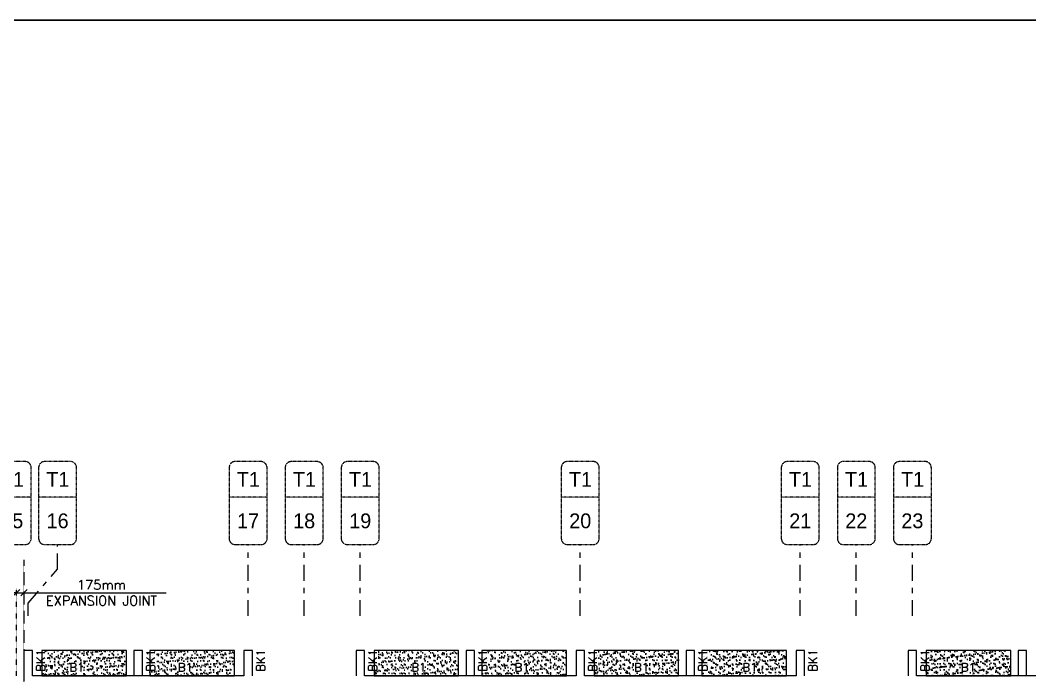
# Model space of a CAD drawing. Header units: millimetres. Extents: x 1078357 to 2594950, y -5122486 to -4636555.
# Drawn here: x 1628096 to 1651958, y -4652496 to -4636994 of the extents above; entities that cross this region are included whole.
import ezdxf
from ezdxf.enums import TextEntityAlignment as Align

# ---------------------------------------------------------------- set-up
doc = ezdxf.new("R2010")
doc.units = ezdxf.units.MM
doc.header["$PDMODE"] = 35
for name, pattern in [('CONTINOUS', [0]), ('DGN STYLE 7', [8.34, 3.75, -1.67, 1.25, -1.67]), ('DOT', [0.25, 0, -0.25]), ('HIDDEN', [0.375, 0.25, -0.125]), ('New Retail block$0$CONTINOUS', [0])]:
    doc.linetypes.add(name, pattern=pattern)
doc.layers.get('0').update_dxf_attribs({"lineweight": 0})
doc.layers.get('Defpoints').update_dxf_attribs({"lineweight": 0})
for name, color, linetype, lineweight in [('Boundary', 40, 'Continuous', 30), ('GRID LINE', 8, 'Continuous', 0), ('GRID NO', 8, 'DGN STYLE 7', 13), ('HATCH', 8, 'Continuous', 30)]:
    doc.layers.add(name, color=color, linetype=linetype, lineweight=lineweight)
for name, color, linetype in [('EXPANSION JOINT', 10, 'HIDDEN'), ('EXPANTION JOINT', 240, 'Continuous'), ('S-BEAM', 3, 'HIDDEN'), ('S-BEAM NO.', 6, 'Continuous'), ('S-SLAB-PROJECTION', 54, 'New Retail block$0$CONTINOUS')]:
    doc.layers.add(name, color=color, linetype=linetype)
doc.styles.add('Roman', font='romans')
doc.styles.add('ROMANS', font='romans.shx', dxfattribs={"width": 0.85})
doc.styles.get("Standard").update_dxf_attribs({"font": 'Adani Regular.ttf', "height": 500})
doc.dimstyles.new('HARESH', dxfattribs={"dimtxt": 150, "dimasz": 75, "dimexe": 0, "dimexo": 0, "dimgap": 25, "dimtad": 1, "dimdec": 0, "dimdsep": 46, "dimtxsty": 'Roman', "dimblk": 'OBLIQUE', "dimcen": 225, "dimdle": 25, "dimclrd": 2, "dimclre": 2, "dimclrt": 7, "dimadec": 8, "dimazin": 1, "dimtfac": 1, "dimtdec": 0, "dimtmove": 0, "dimatfit": 0, "dimfxl": 1, "dimlwd": -1, "dimlwe": -1, "dimarcsym": 0})

# ---------------------------------------------------------------- blocks, each defined once
blk = doc.blocks.new('_Oblique')
at = {"color": 0, "linetype": 'ByBlock', "lineweight": -2}
blk.add_line((-0.5, -0.5), (0.5, 0.5), dxfattribs=at)
blk = doc.blocks.new('*D1549')
at = {"layer": 'Defpoints', "color": 0, "linetype": 'CONTINOUS', "ltscale": 0.5, "transparency": 16777216}
for p in [(1628184, -4650482, 3), (1628184, -4650533), (1628009, -4652496, 0)]:
    blk.add_point(p, dxfattribs=at)
at = {"layer": 'EXPANTION JOINT', "color": 2, "linetype": 'DOT', "ltscale": 0.5, "transparency": 16777216}
for p, q in [((1628009, -4652496), (1628009, -4650433)), ((1628184, -4650482), (1628184, -4650633))]:
    blk.add_line(p, q, dxfattribs=at)
at = {"layer": 'EXPANTION JOINT', "color": 2, "linetype": 'CONTINOUS', "ltscale": 0.5, "transparency": 16777216}
for p, q in [((1628009, -4650533), (1627859, -4650533)), ((1628009, -4650533), (1628184, -4650533)), ((1628184, -4650533), (1631548, -4650533))]:
    blk.add_line(p, q, dxfattribs=at)
at = {"layer": 'EXPANTION JOINT', "color": 2, "linetype": 'CONTINOUS', "ltscale": 0.5, "transparency": 16777216, "xscale": 150, "yscale": 150, "zscale": 150}
blk.add_blockref('_Oblique', (1628009, -4650533), dxfattribs=at)
at = {"layer": 'EXPANTION JOINT', "color": 2, "linetype": 'CONTINOUS', "ltscale": 0.5, "transparency": 16777216, "xscale": 150, "yscale": 150, "zscale": 150, "rotation": 180}
blk.add_blockref('_Oblique', (1628184, -4650533), dxfattribs=at)
at = {"layer": 'EXPANTION JOINT', "color": 7, "linetype": 'CONTINOUS', "ltscale": 0.5, "transparency": 16777216, "char_height": 225, "attachment_point": 5, "style": 'Roman'}
for s, insert in [('175mm', (1630016, -4650345)), ('EXPANSION JOINT ', (1630016, -4650720))]:
    blk.add_mtext(s, dxfattribs=dict(at, insert=insert))
blk = doc.blocks.new('*D1550')
at = {"layer": 'Defpoints', "color": 0, "linetype": 'CONTINOUS', "ltscale": 0.5, "transparency": 16777216}
for p in [(1628184, -4650482, 3), (1628184, -4650533), (1628009, -4652496, 0)]:
    blk.add_point(p, dxfattribs=at)
at = {"layer": 'EXPANTION JOINT', "color": 2, "linetype": 'DOT', "ltscale": 0.5, "transparency": 16777216}
for p, q in [((1628009, -4652496), (1628009, -4650433)), ((1628184, -4650482), (1628184, -4650633))]:
    blk.add_line(p, q, dxfattribs=at)
at = {"layer": 'EXPANTION JOINT', "color": 2, "linetype": 'CONTINOUS', "ltscale": 0.5, "transparency": 16777216}
for p, q in [((1628009, -4650533), (1627859, -4650533)), ((1628009, -4650533), (1628184, -4650533)), ((1628184, -4650533), (1631548, -4650533))]:
    blk.add_line(p, q, dxfattribs=at)
at = {"layer": 'EXPANTION JOINT', "color": 2, "linetype": 'CONTINOUS', "ltscale": 0.5, "transparency": 16777216, "xscale": 150, "yscale": 150, "zscale": 150}
blk.add_blockref('_Oblique', (1628009, -4650533), dxfattribs=at)
at = {"layer": 'EXPANTION JOINT', "color": 2, "linetype": 'CONTINOUS', "ltscale": 0.5, "transparency": 16777216, "xscale": 150, "yscale": 150, "zscale": 150, "rotation": 180}
blk.add_blockref('_Oblique', (1628184, -4650533), dxfattribs=at)
at = {"layer": 'EXPANTION JOINT', "color": 7, "linetype": 'CONTINOUS', "ltscale": 0.5, "transparency": 16777216, "char_height": 225, "attachment_point": 5, "style": 'Roman'}
for s, insert in [('175mm', (1630016, -4650345)), ('EXPANSION JOINT ', (1630016, -4650720))]:
    blk.add_mtext(s, dxfattribs=dict(at, insert=insert))
blk = doc.blocks.new('Tower grid nomenclature-ex')
at = {"layer": 'GRID NO'}
blk.add_lwpolyline([(-1250, -600), (1750, -600, 0.414214), (2000, -350), (2000, 750, 0.414214), (1750, 1000), (-1250, 1000, 0.414214), (-1500, 750), (-1500, -350, 0.414214)], format="xyb", close=True, dxfattribs=at)
blk.add_lwpolyline([(0, 1000), (0, -600)], dxfattribs=at)
at = {"layer": 'GRID NO', "flags": 8}
for p in [(-1235, 400), (1788, 400)]:
    blk.add_attdef('GRID', text='', height=625, dxfattribs=at).set_placement(p, align=Align.MIDDLE_CENTER)

msp = doc.modelspace()

# ---------------------------------------------------------------- hatches: boundary and pattern name
at = {"layer": 'HATCH'}
h = msp.add_hatch(dxfattribs=at)
h.set_pattern_fill('AR-SAND', color=8, scale=3, angle=179.97015)
h.set_pattern_definition([(37.4701541, (-1288450.03, 9335074.12), (-4.7236114, 146.8264517), [0, -115.824, 0, -129.54, 0, -123.825]), (7.4701541, (-1288450.03, 9335074.12), (134.9689868, 214.9772528), [0, -62.484, 0, -104.394, 0, -40.005]), (327.4701541, (-1288543.75, 9335074.16), (237.2979035, 0.3075449), [0, -38.1, 0, -137.16, 0, -179.07]), (317.4701541, (-1288543.75, 9335074.16), (229.1017424, 66.759465), [0, -19.05, 0, -89.916, 0, -102.87])])
h.paths.add_polyline_path([(1630608.5, -4651896.1), (1628608.5, -4651896.1), (1628608.5, -4652496.1), (1630608.5, -4652496.1)])
h = msp.add_hatch(dxfattribs=at)
h.set_pattern_fill('AR-SAND', color=8, scale=3, angle=179.97015)
h.set_pattern_definition([(37.4701541, (-1291000.03, 9335074.12), (-4.7236114, 146.8264517), [0, -115.824, 0, -129.54, 0, -123.825]), (7.4701541, (-1291000.03, 9335074.12), (134.9689868, 214.9772528), [0, -62.484, 0, -104.394, 0, -40.005]), (327.4701541, (-1291093.75, 9335074.16), (237.2979035, 0.3075449), [0, -38.1, 0, -137.16, 0, -179.07]), (317.4701541, (-1291093.75, 9335074.16), (229.1017424, 66.759465), [0, -19.05, 0, -89.916, 0, -102.87])])
h.paths.add_polyline_path([(1633158.5, -4651896.1), (1631158.5, -4651896.1), (1631158.5, -4652496.1), (1633158.5, -4652496.1)])
h = msp.add_hatch(dxfattribs=at)
h.set_pattern_fill('AR-SAND', color=8, scale=3, angle=179.97015)
h.set_pattern_definition([(37.4701541, (-1296300.03, 9335074.12), (-4.7236114, 146.8264517), [0, -115.824, 0, -129.54, 0, -123.825]), (7.4701541, (-1296300.03, 9335074.12), (134.9689868, 214.9772528), [0, -62.484, 0, -104.394, 0, -40.005]), (327.4701541, (-1296393.75, 9335074.16), (237.2979035, 0.3075449), [0, -38.1, 0, -137.16, 0, -179.07]), (317.4701541, (-1296393.75, 9335074.16), (229.1017424, 66.759465), [0, -19.05, 0, -89.916, 0, -102.87])])
h.paths.add_polyline_path([(1638458.5, -4651896.1), (1636458.5, -4651896.1), (1636458.5, -4652496.1), (1638458.5, -4652496.1)])
h = msp.add_hatch(dxfattribs=at)
h.set_pattern_fill('AR-SAND', color=8, scale=3, angle=179.97015)
h.set_pattern_definition([(37.4701541, (-1298850.03, 9335074.12), (-4.7236114, 146.8264517), [0, -115.824, 0, -129.54, 0, -123.825]), (7.4701541, (-1298850.03, 9335074.12), (134.9689868, 214.9772528), [0, -62.484, 0, -104.394, 0, -40.005]), (327.4701541, (-1298943.75, 9335074.16), (237.2979035, 0.3075449), [0, -38.1, 0, -137.16, 0, -179.07]), (317.4701541, (-1298943.75, 9335074.16), (229.1017424, 66.759465), [0, -19.05, 0, -89.916, 0, -102.87])])
h.paths.add_polyline_path([(1641008.5, -4651896.1), (1639008.5, -4651896.1), (1639008.5, -4652496.1), (1641008.5, -4652496.1)])
h = msp.add_hatch(dxfattribs=at)
h.set_pattern_fill('AR-SAND', color=8, scale=3, angle=179.97015)
h.set_pattern_definition([(37.4701541, (-1301500.03, 9335074.12), (-4.7236114, 146.8264517), [0, -115.824, 0, -129.54, 0, -123.825]), (7.4701541, (-1301500.03, 9335074.12), (134.9689868, 214.9772528), [0, -62.484, 0, -104.394, 0, -40.005]), (327.4701541, (-1301593.75, 9335074.16), (237.2979035, 0.3075449), [0, -38.1, 0, -137.16, 0, -179.07]), (317.4701541, (-1301593.75, 9335074.16), (229.1017424, 66.759465), [0, -19.05, 0, -89.916, 0, -102.87])])
h.paths.add_polyline_path([(1643658.5, -4651896.1), (1641658.5, -4651896.1), (1641658.5, -4652496.1), (1643658.5, -4652496.1)])
h = msp.add_hatch(dxfattribs=at)
h.set_pattern_fill('AR-SAND', color=8, scale=3, angle=179.97015)
h.set_pattern_definition([(37.4701541, (-1304050.03, 9335074.12), (-4.7236114, 146.8264517), [0, -115.824, 0, -129.54, 0, -123.825]), (7.4701541, (-1304050.03, 9335074.12), (134.9689868, 214.9772528), [0, -62.484, 0, -104.394, 0, -40.005]), (327.4701541, (-1304143.75, 9335074.16), (237.2979035, 0.3075449), [0, -38.1, 0, -137.16, 0, -179.07]), (317.4701541, (-1304143.75, 9335074.16), (229.1017424, 66.759465), [0, -19.05, 0, -89.916, 0, -102.87])])
h.paths.add_polyline_path([(1646208.5, -4651896.1), (1644208.5, -4651896.1), (1644208.5, -4652496.1), (1646208.5, -4652496.1)])
h = msp.add_hatch(dxfattribs=at)
h.set_pattern_fill('AR-SAND', color=8, scale=3, angle=179.97015)
h.set_pattern_definition([(37.4701541, (-1309350.03, 9335074.12), (-4.7236114, 146.8264517), [0, -115.824, 0, -129.54, 0, -123.825]), (7.4701541, (-1309350.03, 9335074.12), (134.9689868, 214.9772528), [0, -62.484, 0, -104.394, 0, -40.005]), (327.4701541, (-1309443.75, 9335074.16), (237.2979035, 0.3075449), [0, -38.1, 0, -137.16, 0, -179.07]), (317.4701541, (-1309443.75, 9335074.16), (229.1017424, 66.759465), [0, -19.05, 0, -89.916, 0, -102.87])])
h.paths.add_polyline_path([(1651508.5, -4651896.1), (1649508.5, -4651896.1), (1649508.5, -4652496.1), (1651508.5, -4652496.1)])

# ---------------------------------------------------------------- linework, layer by layer
at = {"layer": 'Boundary', "ltscale": 700, "elevation": 0}
msp.add_lwpolyline([(1574104.5, -4636994.1), (1679698.7, -4636994.1), (1679698.7, -4682741.1), (1574104.5, -4682741.1)], close=True, dxfattribs=at)
at = {"layer": 'EXPANSION JOINT'}
msp.add_line((1628183.5, -4649756.1, 0), (1628183.5, -4670088.7, 0), dxfattribs=at)
msp.add_line((1628183.5, -4649756.1, 0), (1628183.5, -4670088.7, 0), dxfattribs=at)
at = {"layer": 'GRID LINE', "linetype": 'DGN STYLE 7', "ltscale": 100, "elevation": 0}
for points in [[(1628283, -4651080.4), (1628283, -4650781.6), (1628980.3, -4649976.7), (1628980.3, -4649391.5)], [(1633483, -4651080.4), (1633483, -4649391.5)], [(1634808, -4651080.4), (1634808, -4649391.5)], [(1636133, -4651080.4), (1636133, -4649391.5)], [(1641333, -4651080.4), (1641333, -4649391.5)], [(1646533, -4651080.4), (1646533, -4649391.5)], [(1647858, -4651080.4), (1647858, -4649391.5)], [(1649183, -4651080.4), (1649183, -4649391.5)]]:
    msp.add_lwpolyline(points, dxfattribs=at)
at = {"layer": 'S-BEAM', "linetype": 'CONTINOUS', "ltscale": 700}
for p, q in [((1628383.3, -4651896.1, 0), (1628183.3, -4651896.1, 0)), ((1628183.3, -4651896.1, 0), (1628183.3, -4652496.1, 0)), ((1628383.3, -4652496.1, 0), (1628383.3, -4651896.1, 0)), ((1630983.3, -4651896.1, 0), (1630783.3, -4651896.1, 0)), ((1630783.3, -4651896.1, 0), (1630783.3, -4652496.1)), ((1630983.3, -4652496.1), (1630983.3, -4651896.1, 0)), ((1633583.3, -4651896.1, 0), (1633383.3, -4651896.1, 0)), ((1633383.3, -4651896.1, 0), (1633383.3, -4652496.1, 0)), ((1633583.3, -4652496.1, 0), (1633583.3, -4651896.1, 0)), ((1636233.3, -4651896.1, 0), (1636033.3, -4651896.1, 0)), ((1636033.3, -4651896.1, 0), (1636033.3, -4652496.1, 0)), ((1636233.3, -4652496.1, 0), (1636233.3, -4651896.1, 0)), ((1638833.3, -4651896.1, 0), (1638633.3, -4651896.1, 0)), ((1638633.3, -4651896.1, 0), (1638633.3, -4652496.1)), ((1638833.3, -4652496.1), (1638833.3, -4651896.1, 0)), ((1641433.3, -4651896.1, 0), (1641233.3, -4651896.1, 0)), ((1641233.3, -4651896.1, 0), (1641233.3, -4652496.1, 0)), ((1641433.3, -4652496.1, 0), (1641433.3, -4651896.1, 0)), ((1644033.3, -4651896.1, 0), (1643833.3, -4651896.1, 0)), ((1643833.3, -4651896.1, 0), (1643833.3, -4652496.1)), ((1644033.3, -4652496.1), (1644033.3, -4651896.1, 0)), ((1646633.3, -4651896.1), (1646433.3, -4651896.1)), ((1646433.3, -4651896.1), (1646433.3, -4652496.1, 0)), ((1646633.3, -4652496.1, 0), (1646633.3, -4651896.1)), ((1649283.3, -4651896.1, 0), (1649083.3, -4651896.1, 0)), ((1649083.3, -4651896.1, 0), (1649083.3, -4652496.1, 0)), ((1649283.3, -4652496.1, 0), (1649283.3, -4651896.1, 0)), ((1651883.3, -4651896.1, 0), (1651683.3, -4651896.1, 0)), ((1651683.3, -4651896.1, 0), (1651683.3, -4652496.1)), ((1651883.3, -4652496.1), (1651883.3, -4651896.1, 0)), ((1633383.5, -4652496.1, 0), (1628383.5, -4652496.1, 0)), ((1641233.5, -4652496.1, 0), (1636233.5, -4652496.1, 0)), ((1646433.5, -4652496.1, 0), (1641433.5, -4652496.1, 0)), ((1654283.5, -4652496.1, 0), (1649283.5, -4652496.1, 0))]:
    msp.add_line(p, q, dxfattribs=at)
at = {"layer": 'S-SLAB-PROJECTION', "elevation": 0}
for points in [[(1630608.5, -4651896.1), (1628608.5, -4651896.1), (1628608.5, -4652496.1), (1630608.5, -4652496.1)], [(1633158.5, -4651896.1), (1631158.5, -4651896.1), (1631158.5, -4652496.1), (1633158.5, -4652496.1)], [(1638458.5, -4651896.1), (1636458.5, -4651896.1), (1636458.5, -4652496.1), (1638458.5, -4652496.1)], [(1641008.5, -4651896.1), (1639008.5, -4651896.1), (1639008.5, -4652496.1), (1641008.5, -4652496.1)], [(1643658.5, -4651896.1), (1641658.5, -4651896.1), (1641658.5, -4652496.1), (1643658.5, -4652496.1)], [(1646208.5, -4651896.1), (1644208.5, -4651896.1), (1644208.5, -4652496.1), (1646208.5, -4652496.1)], [(1651508.5, -4651896.1), (1649508.5, -4651896.1), (1649508.5, -4652496.1), (1651508.5, -4652496.1)]]:
    msp.add_lwpolyline(points, close=True, dxfattribs=at)

# ---------------------------------------------------------------- block references
at = {"layer": 'GRID NO'}
ref = msp.add_blockref('Tower grid nomenclature-ex', (1627796, -4648271.5, 0), dxfattribs=dict(at, xscale=0.56, yscale=0.56, zscale=0.56, rotation=270))
ref.add_attrib('GRID', '15', dxfattribs={"height": 350}).set_placement((1627908, -4648831.5, 0), align=Align.MIDDLE_CENTER)
ref.add_attrib('GRID', 'T1', dxfattribs={"height": 350}).set_placement((1627913.9, -4647851.5, 0), align=Align.MIDDLE_CENTER)
ref = msp.add_blockref('Tower grid nomenclature-ex', (1628868.3, -4648271.5, 0), dxfattribs=dict(at, xscale=0.56, yscale=0.56, zscale=0.56, rotation=270))
ref.add_attrib('GRID', '16', dxfattribs={"height": 350}).set_placement((1628980.3, -4648831.5, 0), align=Align.MIDDLE_CENTER)
ref.add_attrib('GRID', 'T1', dxfattribs={"height": 350}).set_placement((1628986.2, -4647851.5, 0), align=Align.MIDDLE_CENTER)
ref = msp.add_blockref('Tower grid nomenclature-ex', (1633371, -4648271.5, 0), dxfattribs=dict(at, xscale=0.56, yscale=0.56, zscale=0.56, rotation=270))
ref.add_attrib('GRID', '17', dxfattribs={"height": 350}).set_placement((1633483, -4648831.5, 0), align=Align.MIDDLE_CENTER)
ref.add_attrib('GRID', 'T1', dxfattribs={"height": 350}).set_placement((1633488.9, -4647851.5, 0), align=Align.MIDDLE_CENTER)
ref = msp.add_blockref('Tower grid nomenclature-ex', (1634696, -4648271.5, 0), dxfattribs=dict(at, xscale=0.56, yscale=0.56, zscale=0.56, rotation=270))
ref.add_attrib('GRID', '18', dxfattribs={"height": 350}).set_placement((1634808, -4648831.5, 0), align=Align.MIDDLE_CENTER)
ref.add_attrib('GRID', 'T1', dxfattribs={"height": 350}).set_placement((1634813.9, -4647851.5, 0), align=Align.MIDDLE_CENTER)
ref = msp.add_blockref('Tower grid nomenclature-ex', (1636021, -4648271.5, 0), dxfattribs=dict(at, xscale=0.56, yscale=0.56, zscale=0.56, rotation=270))
ref.add_attrib('GRID', '19', dxfattribs={"height": 350}).set_placement((1636133, -4648831.5, 0), align=Align.MIDDLE_CENTER)
ref.add_attrib('GRID', 'T1', dxfattribs={"height": 350}).set_placement((1636138.9, -4647851.5, 0), align=Align.MIDDLE_CENTER)
ref = msp.add_blockref('Tower grid nomenclature-ex', (1641221, -4648271.5, 0), dxfattribs=dict(at, xscale=0.56, yscale=0.56, zscale=0.56, rotation=270))
ref.add_attrib('GRID', '20', dxfattribs={"height": 350}).set_placement((1641333, -4648831.5, 0), align=Align.MIDDLE_CENTER)
ref.add_attrib('GRID', 'T1', dxfattribs={"height": 350}).set_placement((1641338.9, -4647851.5, 0), align=Align.MIDDLE_CENTER)
ref = msp.add_blockref('Tower grid nomenclature-ex', (1646421, -4648271.5, 0), dxfattribs=dict(at, xscale=0.56, yscale=0.56, zscale=0.56, rotation=270))
ref.add_attrib('GRID', '21', dxfattribs={"height": 350}).set_placement((1646533, -4648831.5, 0), align=Align.MIDDLE_CENTER)
ref.add_attrib('GRID', 'T1', dxfattribs={"height": 350}).set_placement((1646538.9, -4647851.5, 0), align=Align.MIDDLE_CENTER)
ref = msp.add_blockref('Tower grid nomenclature-ex', (1647746, -4648271.5, 0), dxfattribs=dict(at, xscale=0.56, yscale=0.56, zscale=0.56, rotation=270))
ref.add_attrib('GRID', '22', dxfattribs={"height": 350}).set_placement((1647858, -4648831.5, 0), align=Align.MIDDLE_CENTER)
ref.add_attrib('GRID', 'T1', dxfattribs={"height": 350}).set_placement((1647863.9, -4647851.5, 0), align=Align.MIDDLE_CENTER)
ref = msp.add_blockref('Tower grid nomenclature-ex', (1649071, -4648271.5, 0), dxfattribs=dict(at, xscale=0.56, yscale=0.56, zscale=0.56, rotation=270))
ref.add_attrib('GRID', '23', dxfattribs={"height": 350}).set_placement((1649183, -4648831.5, 0), align=Align.MIDDLE_CENTER)
ref.add_attrib('GRID', 'T1', dxfattribs={"height": 350}).set_placement((1649188.9, -4647851.5, 0), align=Align.MIDDLE_CENTER)

# ---------------------------------------------------------------- texts
at = {"layer": 'S-BEAM NO.', "linetype": 'CONTINOUS', "ltscale": 700, "style": 'ROMANS'}
for p in [(1628679, -4652395.7, 50), (1631279, -4652395.7, 50), (1633879, -4652395.7, 50), (1636529, -4652395.7, 50), (1639129, -4652395.8, 50), (1641729, -4652395.7, 50), (1644329, -4652395.8, 50), (1646929, -4652395.7, 50), (1649579, -4652395.7, 50)]:
    msp.add_text('BK1', height=200, rotation=90, dxfattribs=at).set_placement(p)
at = {"layer": 'S-BEAM NO.', "linetype": 'HIDDEN', "ltscale": 500, "style": 'ROMANS'}
for p in [(1629256.9, -4652395.8, -2.7), (1631821.7, -4652395.8, -2.7), (1637340.1, -4652395.8, -2.7), (1639779, -4652395.8, -2.7), (1642605.7, -4652395.8, -2.7), (1645165.7, -4652395.8, -2.7), (1650328.1, -4652395.8, -2.7)]:
    msp.add_text('B1', height=200, rotation=359.99906, dxfattribs=at).set_placement(p)

# ---------------------------------------------------------------- dimensions: what is measured, and where the dimension line sits
at = {"layer": 'EXPANTION JOINT', "linetype": 'CONTINOUS', "ltscale": 0.5}
for picture in ['*D1549', '*D1550']:
    dim = msp.add_linear_dim(base=(1628183.5, -4650532.9, -2.8), p1=(1628008.6, -4652495.8, -2.8), p2=(1628183.5, -4650482.5, 0), text='175mm\\XEXPANSION JOINT ', dimstyle='HARESH', override={"dimtxt": 225, "dimasz": 150, "dimexe": 100, "dimgap": 75, "dimtxsty": 'Roman', "dimdle": 1, "dimfxl": 500, "dimarcsym": 1}, dxfattribs=at)
    dim.commit()
    dim.dimension.update_dxf_attribs({"geometry": picture, "text_midpoint": (1630015.7, -4650532.9, -2.8)})

doc.saveas('drawing.dxf')
